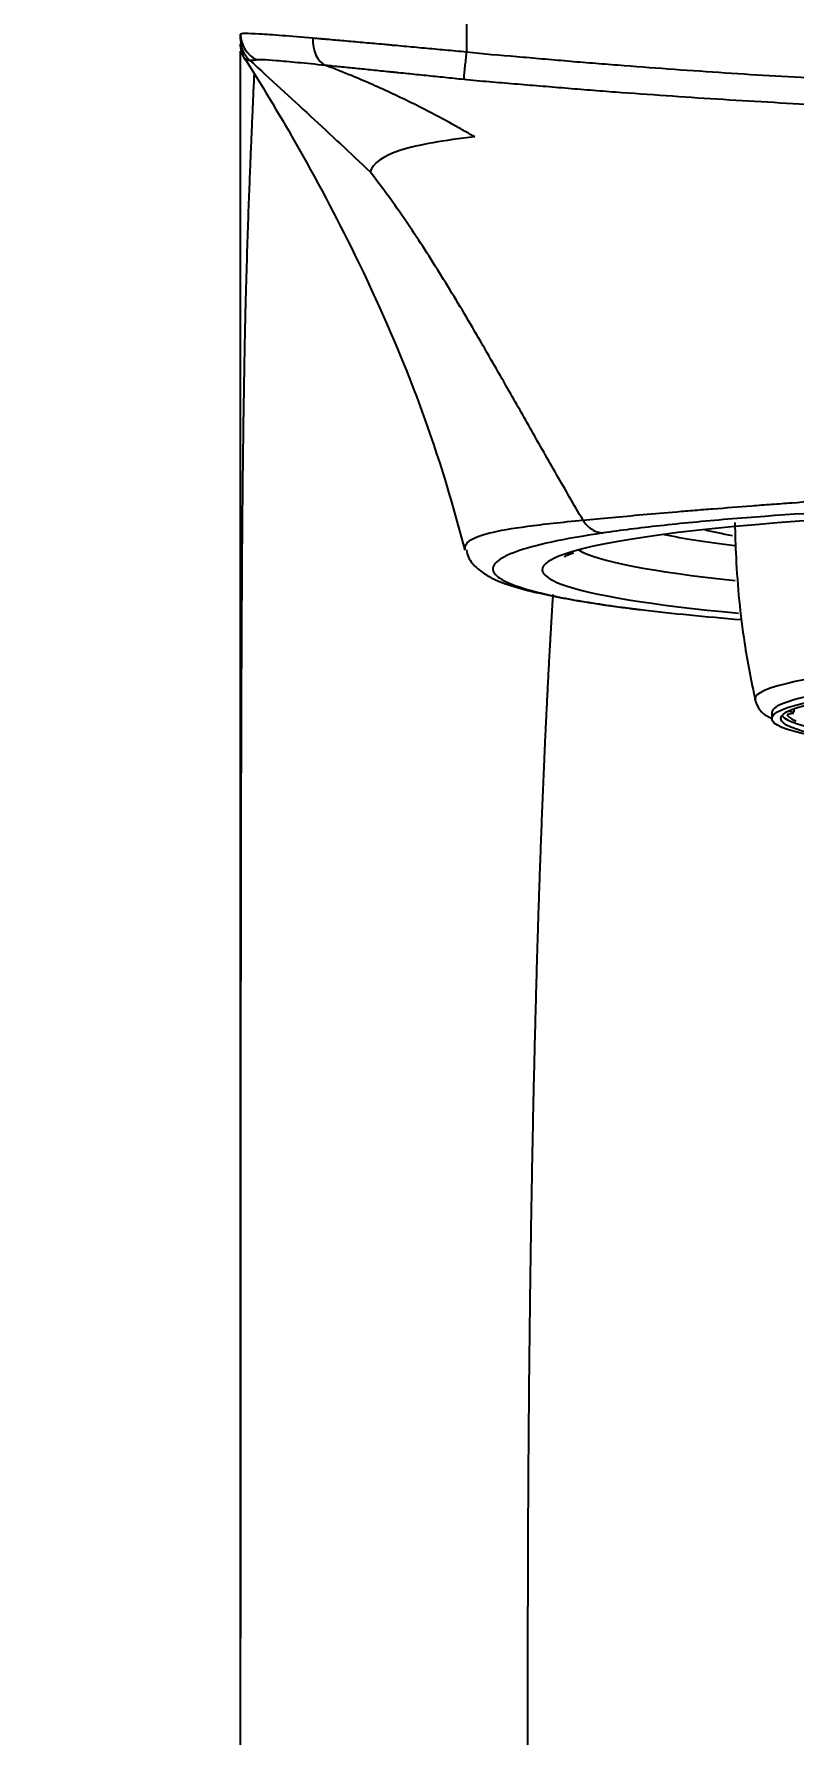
# Model space of a CAD drawing. Extents: x 1481 to 3160, y 4681 to 5260.
# Drawn here: x 2592.75 to 2605.97, y 5000.62 to 5030.22 of the extents above; entities that cross this region are included whole.
import ezdxf

# ---------------------------------------------------------------- set-up
doc = ezdxf.new("R2010")
doc.units = 0
doc.header["$LTSCALE"] = 30
doc.header["$MEASUREMENT"] = 0
doc.header["$PDMODE"] = 3
doc.header["$PDSIZE"] = -10
doc.layers.get('0').update_dxf_attribs({"linetype": 'CONTINUOUS'})
doc.layers.get('DEFPOINTS').update_dxf_attribs({"linetype": 'CONTINUOUS'})
doc.layers.add('\\M+5B3DF\\M+5B4E7\\M+5CFDF', color=3, linetype='CONTINUOUS', lineweight=9)
doc.styles.add('Daelim Dimension', font='NanumGothic.ttf')
doc.dimstyles.new('DEFAULT', dxfattribs={"dimscale": 2, "dimtxt": 2, "dimasz": 2, "dimexe": 0, "dimexo": 2, "dimgap": 1, "dimtad": 1, "dimdec": 1, "dimzin": 9, "dimdsep": 46, "dimtxsty": 'Daelim Dimension', "dimcen": 0.5, "dimclrd": 252, "dimclre": 252, "dimclrt": 3, "dimadec": 1, "dimazin": 0, "dimtfac": 1, "dimtdec": 1, "dimtix": 1, "dimtmove": 0, "dimatfit": 3, "dimfxl": 0, "dimtolj": 1, "dimtzin": 1, "dimlwd": 9, "dimlwe": 9, "dimarcsym": 0})

# ---------------------------------------------------------------- blocks, each defined once
blk = doc.blocks.new('*D21')
at = {"color": 5, "lineweight": 9, "ltscale": 0.5}
for p, q in [((2610.339, 5064.907), (2565.145, 5064.907)), ((2567.145, 5060.907), (2567.145, 4918.907)), ((2587.839, 4914.907), (2565.145, 4914.907))]:
    blk.add_line(p, q, dxfattribs=at)
at = {"color": 5, "ltscale": 0.5}
for points in [[(2566.478, 5060.907), (2567.811, 5060.907), (2567.145, 5064.907)], [(2566.478, 4918.907), (2567.811, 4918.907), (2567.145, 4914.907)]]:
    blk.add_solid(points, dxfattribs=at)
at = {"layer": 'DEFPOINTS', "color": 0, "ltscale": 0.5}
for p in [(2614.339, 5064.907), (2567.145, 4914.907), (2591.839, 4914.907)]:
    blk.add_point(p, dxfattribs=at)
at = {"color": 7, "ltscale": 0.5, "insert": (2559.715, 4989.907), "char_height": 10, "attachment_point": 5, "rotation": 90, "style": 'Daelim Dimension'}
blk.add_mtext('\\A1;150', dxfattribs=at)

msp = doc.modelspace()

# ---------------------------------------------------------------- linework, layer by layer
at = {"layer": '\\M+5B3DF\\M+5B4E7\\M+5CFDF', "color": 0, "lineweight": -3}
for p, q in [((2600.269, 5035.407), (2600.269, 5029.91)), ((2605.579, 5018.408), (2605.579, 5018.308)), ((2605.967, 5018.394), (2605.846, 5018.376)), ((2605.865, 5018.436), (2605.967, 5018.421)), ((2605.967, 5018.48), (2605.967, 5018.421)), ((2596.339, 4920.907), (2596.339, 5001.907)), ((2601.339, 4920.907), (2601.339, 5001.907))]:
    msp.add_line(p, q, dxfattribs=at)
at = {"layer": '\\M+5B3DF\\M+5B4E7\\M+5CFDF', "color": 0, "lineweight": -3, "extrusion": (0, -1.79736e-05, -1)}
msp.add_arc((-2596.839, 5030.05, -0.088), 0.5, 326.6686, 0.0067, dxfattribs=at)
at = {"layer": '\\M+5B3DF\\M+5B4E7\\M+5CFDF', "color": 0, "lineweight": -3}
for centre, major_axis, ratio, start_param, end_param in [((2596.839, 5030.22), (-0.5, 0), 0.999207, 0, 1.12483), ((2597.941, 5030.152), (0.049, 0.498), 0.683225, 1.637619, 2.927462), ((2600.277, 5029.91), (0.055, 0.497), 0.017355, 1.572707, 2.892703), ((2614.339, 5020.898), (-12.75, 0), 0.087156, 3.38968, 6.041185), ((2614.339, 5021.894), (10.5, 0), 0.087156, 3.474034, 3.59412), ((2614.339, 5021.894), (11.5, 0), 0.087156, 3.533157, 3.755339), ((2614.339, 5020.898), (-12.75, 0), 0.087156, 6.041185, 6.283185), ((2614.339, 5021.396), (12.25, 0), 0.087156, 3.286106, 3.838535), ((2614.339, 5020.898), (-12.75, 0), 0.087156, 0, 0.228256), ((2614.339, 5020.898), (-12.75, 0), 0.087156, 0.228256, 0.74927), ((2614.339, 5018.644), (-9.053, 0), 0.087156, 3.157202, 6.283185), ((2614.339, 5018.408), (-8.759, 0), 0.087156, 3.141592, 6.283185), ((2614.339, 5018.644), (-9.053, 0), 0.087156, 0, 0.018751), ((2614.339, 5018.408), (8.6, 0), 0.087156, 3.208156, 6.216624), ((2614.339, 5018.408), (-8.5, 0), 0.087156, 0.04228, 0.195358)]:
    msp.add_ellipse(centre, major_axis=major_axis, ratio=ratio, start_param=start_param, end_param=end_param, dxfattribs=at)
for major_axis in [(8.759, 0), (8.6, 0)]:
    msp.add_ellipse((2614.339, 5018.308), major_axis=major_axis, ratio=0.087156, dxfattribs=at)
for points, degree, knots in [([(2596.339, 5030.22), (2596.339, 5030.229), (2596.367, 5030.233), (2596.478, 5030.234), (2596.56, 5030.231), (2596.775, 5030.219), (2596.91, 5030.209), (2597.222, 5030.184), (2597.399, 5030.169), (2597.599, 5030.152)], 3, [0, 0, 0, 0, 0.25, 0.25, 0.5, 0.5, 0.75, 0.75, 1, 1, 1, 1]), ([(2596.339, 5030.128), (2596.339, 5030.137), (2596.339, 5030.149), (2596.339, 5030.173), (2596.339, 5030.184), (2596.339, 5030.201), (2596.339, 5030.206), (2596.339, 5030.22)], 3, [0, 0, 0, 0, 0.5, 0.5, 0.75, 0.75, 1, 1, 1, 1]), ([(2596.339, 5030.128), (2596.339, 5030.093), (2596.342, 5030.059), (2596.356, 5029.991), (2596.367, 5029.958), (2596.395, 5029.894), (2596.412, 5029.864), (2596.453, 5029.808), (2596.476, 5029.782), (2596.501, 5029.759)], 3, [0, 0, 0, 0, 0.25, 0.25, 0.5, 0.5, 0.75, 0.75, 1, 1, 1, 1]), ([(2596.339, 5002.306), (2596.339, 5004.246), (2596.339, 5006.187), (2596.339, 5010.053), (2596.339, 5011.98), (2596.339, 5015.764), (2596.339, 5017.622), (2596.339, 5020.238), (2596.339, 5021.068), (2596.339, 5022.243), (2596.339, 5022.622), (2596.339, 5023.357), (2596.339, 5023.712), (2596.339, 5024.394), (2596.339, 5024.717), (2596.339, 5025.331), (2596.339, 5025.623), (2596.339, 5026.44), (2596.339, 5026.911), (2596.339, 5027.733), (2596.339, 5028.083), (2596.339, 5028.686), (2596.339, 5028.934), (2596.339, 5029.517), (2596.339, 5029.762), (2596.339, 5029.923)], 3, [0, 0, 0, 0, 0.144786, 0.144786, 0.289572, 0.289572, 0.434358, 0.434358, 0.506751, 0.506751, 0.542947, 0.542947, 0.579144, 0.579144, 0.61534, 0.61534, 0.651537, 0.651537, 0.72393, 0.72393, 0.796323, 0.796323, 0.868715, 0.868715, 1, 1, 1, 1]), ([(2597.599, 5030.152), (2597.644, 5030.148), (2597.69, 5030.144), (2597.761, 5030.138), (2597.785, 5030.136), (2597.833, 5030.132), (2597.953, 5030.121), (2598.179, 5030.101), (2598.497, 5030.073), (2598.719, 5030.053), (2598.862, 5030.04), (2598.891, 5030.037), (2598.949, 5030.032), (2598.978, 5030.029), (2599.065, 5030.022), (2599.124, 5030.016), (2599.3, 5030), (2599.419, 5029.989), (2599.658, 5029.967), (2599.779, 5029.956), (2600.022, 5029.933), (2600.145, 5029.922), (2600.269, 5029.91)], 3, [0, 0, 0, 0, 0.0625, 0.0625, 0.09375, 0.09375, 0.125, 0.25, 0.375, 0.5, 0.5, 0.53125, 0.53125, 0.5625, 0.5625, 0.625, 0.625, 0.75, 0.75, 0.875, 0.875, 1, 1, 1, 1]), ([(2600.269, 5029.91), (2600.561, 5029.877), (2600.853, 5029.853), (2601.292, 5029.816), (2601.438, 5029.803), (2601.731, 5029.778), (2601.877, 5029.765), (2602.17, 5029.74), (2602.316, 5029.728), (2602.609, 5029.704), (2602.755, 5029.692), (2603.194, 5029.658), (2603.487, 5029.636), (2604.073, 5029.594), (2604.366, 5029.574), (2604.952, 5029.534), (2605.245, 5029.515), (2606.124, 5029.463), (2606.71, 5029.432), (2607.59, 5029.387), (2607.883, 5029.372), (2608.47, 5029.342), (2608.763, 5029.328), (2609.643, 5029.285), (2610.23, 5029.259), (2611.403, 5029.213), (2611.99, 5029.195), (2612.871, 5029.176), (2613.164, 5029.172), (2613.751, 5029.166), (2614.045, 5029.164), (2614.339, 5029.164)], 3, [0, 0, 0, 0, 0.0625, 0.0625, 0.09375, 0.09375, 0.125, 0.125, 0.15625, 0.15625, 0.1875, 0.1875, 0.25, 0.25, 0.3125, 0.3125, 0.375, 0.375, 0.5, 0.5, 0.5625, 0.5625, 0.625, 0.625, 0.75, 0.75, 0.875, 0.875, 0.9375, 0.9375, 1, 1, 1, 1]), ([(2596.383, 5029.837), (2596.696, 5029.347), (2597.379, 5028.216), (2598.42, 5026.252), (2599.462, 5023.893), (2600.007, 5022.144), (2600.239, 5021.236)], 3, [0, 0, 0, 0, 0.185928, 0.422507, 0.706593, 1, 1, 1, 1]), ([(2596.501, 5029.759), (2596.487, 5029.76), (2596.474, 5029.763), (2596.452, 5029.769), (2596.443, 5029.772), (2596.429, 5029.778), (2596.424, 5029.781), (2596.418, 5029.784), (2596.416, 5029.785), (2596.416, 5029.785)], 3, [0, 0, 0, 0, 0.260009, 0.260009, 0.520018, 0.520018, 0.780028, 0.780028, 1, 1, 1, 1]), ([(2596.623, 5029.769), (2596.616, 5029.765), (2596.608, 5029.765), (2596.599, 5029.764), (2596.596, 5029.764), (2596.59, 5029.763), (2596.587, 5029.763), (2596.578, 5029.762), (2596.572, 5029.76), (2596.561, 5029.758), (2596.555, 5029.758), (2596.544, 5029.757), (2596.539, 5029.757), (2596.53, 5029.758), (2596.525, 5029.758), (2596.517, 5029.758), (2596.514, 5029.758), (2596.509, 5029.758), (2596.507, 5029.758), (2596.504, 5029.758), (2596.503, 5029.758), (2596.501, 5029.759)], 3, [0, 0, 0, 0, 0.125, 0.125, 0.1875, 0.1875, 0.25, 0.25, 0.375, 0.375, 0.5, 0.5, 0.625, 0.625, 0.75, 0.75, 0.875, 0.875, 0.9375, 0.9375, 1, 1, 1, 1]), ([(2596.501, 5029.759), (2596.679, 5029.597), (2596.856, 5029.435), (2597.207, 5029.114), (2597.382, 5028.953), (2597.73, 5028.632), (2597.903, 5028.471), (2598.249, 5028.147), (2598.422, 5027.984), (2598.594, 5027.82)], 3, [0, 0, 0, 0, 0.25, 0.25, 0.5, 0.5, 0.75, 0.75, 1, 1, 1, 1]), ([(2597.821, 5029.673), (2597.641, 5029.691), (2597.479, 5029.707), (2597.192, 5029.735), (2597.067, 5029.746), (2596.864, 5029.763), (2596.784, 5029.768), (2596.668, 5029.773), (2596.633, 5029.774), (2596.623, 5029.769)], 3, [0, 0, 0, 0, 0.25, 0.25, 0.5, 0.5, 0.75, 0.75, 1, 1, 1, 1]), ([(2600.222, 5029.428), (2600.111, 5029.44), (2600.001, 5029.451), (2599.782, 5029.473), (2599.674, 5029.485), (2599.459, 5029.506), (2599.352, 5029.517), (2599.194, 5029.534), (2599.142, 5029.539), (2599.063, 5029.547), (2599.037, 5029.55), (2598.985, 5029.555), (2598.856, 5029.568), (2598.631, 5029.591), (2598.345, 5029.62), (2598.164, 5029.638), (2598.033, 5029.652), (2597.989, 5029.656), (2597.904, 5029.665), (2597.862, 5029.669), (2597.821, 5029.673)], 3, [0, 0, 0, 0, 0.125, 0.125, 0.25, 0.25, 0.375, 0.375, 0.4375, 0.4375, 0.46875, 0.46875, 0.5, 0.625, 0.75, 0.875, 0.875, 0.9375, 0.9375, 1, 1, 1, 1]), ([(2600.412, 5028.429), (2600.354, 5028.463), (2600.237, 5028.53), (2600.004, 5028.662), (2599.71, 5028.822), (2599.353, 5029.004), (2598.874, 5029.235), (2598.363, 5029.46), (2597.97, 5029.616), (2597.821, 5029.673)], 3, [0, 0, 0, 0, 0.06919, 0.13838, 0.276761, 0.415141, 0.553521, 0.830282, 1, 1, 1, 1]), ([(2596.574, 5029.524), (2596.573, 5029.511), (2596.573, 5029.499), (2596.571, 5029.463), (2596.57, 5029.439), (2596.567, 5029.362), (2596.564, 5029.305), (2596.558, 5029.174), (2596.555, 5029.101), (2596.548, 5028.938), (2596.544, 5028.848), (2596.535, 5028.649), (2596.53, 5028.539), (2596.522, 5028.358), (2596.52, 5028.295), (2596.515, 5028.195), (2596.514, 5028.162), (2596.511, 5028.092), (2596.51, 5028.057), (2596.502, 5027.876), (2596.496, 5027.719), (2596.483, 5027.379), (2596.476, 5027.196), (2596.462, 5026.799), (2596.455, 5026.587), (2596.441, 5026.128), (2596.434, 5025.882), (2596.426, 5025.552), (2596.424, 5025.484), (2596.421, 5025.382), (2596.421, 5025.347), (2596.419, 5025.278), (2596.415, 5025.102), (2596.411, 5024.921), (2596.402, 5024.473), (2596.397, 5024.157), (2596.391, 5023.782), (2596.39, 5023.74), (2596.389, 5023.656), (2596.387, 5023.529), (2596.383, 5023.229), (2596.38, 5022.964), (2596.374, 5022.438), (2596.37, 5022.08), (2596.367, 5021.712)], 3, [0, 0, 0, 0, 0.021802, 0.021802, 0.058138, 0.058138, 0.130809, 0.130809, 0.203481, 0.203481, 0.276153, 0.276153, 0.348825, 0.348825, 0.385161, 0.385161, 0.403328, 0.403328, 0.421496, 0.421496, 0.494168, 0.494168, 0.56684, 0.56684, 0.639512, 0.639512, 0.712183, 0.712183, 0.730351, 0.730351, 0.739435, 0.739435, 0.748519, 0.784855, 0.784855, 0.857527, 0.857527, 0.866611, 0.866611, 0.875695, 0.893863, 0.930199, 0.930199, 1, 1, 1, 1]), ([(2614.339, 5028.712), (2614.044, 5028.712), (2613.749, 5028.713), (2613.16, 5028.718), (2612.866, 5028.723), (2611.982, 5028.74), (2611.394, 5028.758), (2610.216, 5028.802), (2609.628, 5028.828), (2608.745, 5028.869), (2608.451, 5028.883), (2607.862, 5028.911), (2607.568, 5028.925), (2606.98, 5028.954), (2606.685, 5028.969), (2606.097, 5028.999), (2605.803, 5029.015), (2605.215, 5029.048), (2604.921, 5029.066), (2604.333, 5029.103), (2604.039, 5029.123), (2603.451, 5029.164), (2603.158, 5029.184), (2602.717, 5029.217), (2602.57, 5029.228), (2602.276, 5029.252), (2602.13, 5029.264), (2601.836, 5029.288), (2601.689, 5029.301), (2601.396, 5029.325), (2601.249, 5029.337), (2600.956, 5029.362), (2600.809, 5029.374), (2600.515, 5029.399), (2600.369, 5029.413), (2600.222, 5029.428)], 3, [0, 0, 0, 0, 0.0625, 0.0625, 0.125, 0.125, 0.25, 0.25, 0.375, 0.375, 0.4375, 0.4375, 0.5, 0.5, 0.5625, 0.5625, 0.625, 0.625, 0.6875, 0.6875, 0.75, 0.75, 0.8125, 0.8125, 0.84375, 0.84375, 0.875, 0.875, 0.90625, 0.90625, 0.9375, 0.9375, 0.96875, 0.96875, 1, 1, 1, 1]), ([(2600.412, 5028.429), (2599.882, 5028.371), (2599.437, 5028.296), (2598.813, 5028.096), (2598.633, 5027.971), (2598.594, 5027.82)], 3, [0, 0, 0, 0, 0.5, 0.5, 1, 1, 1, 1]), ([(2602.297, 5021.761), (2602.219, 5021.894), (2602.065, 5022.159), (2601.839, 5022.551), (2601.619, 5022.936), (2601.405, 5023.313), (2601.195, 5023.683), (2600.988, 5024.048), (2600.783, 5024.406), (2600.58, 5024.759), (2600.349, 5025.158), (2600.088, 5025.597), (2599.798, 5026.072), (2599.506, 5026.533), (2599.208, 5026.98), (2598.904, 5027.415), (2598.699, 5027.683), (2598.594, 5027.82)], 3, [0, 0, 0, 0, 0.058212, 0.115294, 0.171468, 0.226943, 0.281923, 0.336601, 0.391169, 0.445815, 0.500726, 0.579963, 0.659971, 0.741346, 0.824705, 0.910695, 1, 1, 1, 1]), ([(2602.297, 5021.761), (2602.456, 5021.776), (2602.622, 5021.792), (2602.97, 5021.824), (2603.151, 5021.84), (2603.529, 5021.873), (2603.725, 5021.89), (2604.031, 5021.916), (2604.135, 5021.924), (2604.346, 5021.942), (2604.454, 5021.95), (2604.78, 5021.976), (2605.003, 5021.993), (2605.346, 5022.02), (2605.461, 5022.028), (2605.695, 5022.046), (2605.814, 5022.055), (2606.174, 5022.081), (2606.419, 5022.098), (2606.921, 5022.131), (2607.177, 5022.147), (2607.571, 5022.171), (2607.703, 5022.178), (2607.904, 5022.19), (2607.972, 5022.194), (2608.107, 5022.201), (2608.174, 5022.205), (2608.514, 5022.223), (2608.788, 5022.237), (2609.62, 5022.278), (2610.186, 5022.304), (2611.053, 5022.34), (2611.344, 5022.351), (2611.787, 5022.368), (2611.935, 5022.373), (2612.158, 5022.381), (2612.233, 5022.383), (2612.382, 5022.388), (2612.757, 5022.4), (2613.132, 5022.411), (2613.584, 5022.421), (2613.735, 5022.425), (2614.037, 5022.43), (2614.188, 5022.433), (2614.339, 5022.435)], 3, [0, 0, 0, 0, 0.0625, 0.0625, 0.125, 0.125, 0.1875, 0.1875, 0.21875, 0.21875, 0.25, 0.25, 0.3125, 0.3125, 0.34375, 0.34375, 0.375, 0.375, 0.4375, 0.4375, 0.5, 0.5, 0.53125, 0.53125, 0.546875, 0.546875, 0.5625, 0.5625, 0.625, 0.625, 0.75, 0.75, 0.8125, 0.8125, 0.84375, 0.84375, 0.859375, 0.859375, 0.875, 0.9375, 0.9375, 0.96875, 0.96875, 1, 1, 1, 1]), ([(2614.339, 5022.098), (2613.752, 5022.099), (2613.167, 5022.097), (2612.002, 5022.085), (2611.426, 5022.076), (2610.3, 5022.052), (2609.748, 5022.037), (2608.937, 5022.01), (2608.669, 5022), (2608.14, 5021.978), (2607.878, 5021.967), (2606.598, 5021.905), (2605.661, 5021.846), (2604.608, 5021.758), (2604.403, 5021.739), (2604.009, 5021.702), (2603.82, 5021.682), (2603.277, 5021.622), (2602.945, 5021.581), (2602.646, 5021.537)], 3, [0, 0, 0, 0, 0.125, 0.125, 0.25, 0.25, 0.375, 0.375, 0.4375, 0.4375, 0.5, 0.5, 0.75, 0.75, 0.8125, 0.8125, 0.875, 0.875, 1, 1, 1, 1]), ([(2596.367, 5021.712), (2596.367, 5021.696), (2596.367, 5021.681), (2596.364, 5021.281), (2596.361, 5020.884), (2596.358, 5020.271), (2596.356, 5019.96), (2596.354, 5019.643), (2596.353, 5019.43), (2596.353, 5019.323), (2596.351, 5018.785), (2596.349, 5018.348), (2596.347, 5017.681), (2596.347, 5017.458), (2596.346, 5017.008), (2596.345, 5016.555), (2596.344, 5016.098), (2596.343, 5015.639), (2596.343, 5015.408), (2596.342, 5014.714), (2596.341, 5014.248), (2596.341, 5013.544), (2596.34, 5013.309), (2596.34, 5012.838), (2596.34, 5012.602), (2596.34, 5011.893), (2596.339, 5011.418), (2596.339, 5010.467), (2596.339, 5009.989), (2596.339, 5009.033), (2596.339, 5008.554), (2596.339, 5007.596), (2596.339, 5007.116), (2596.339, 5006.155), (2596.339, 5005.674), (2596.339, 5004.231), (2596.339, 5003.269), (2596.339, 5002.306)], 3, [0, 0, 0, 0, 0.002813, 0.002813, 0.074041, 0.074041, 0.109655, 0.127462, 0.127462, 0.145269, 0.145269, 0.216496, 0.216496, 0.25211, 0.25211, 0.287724, 0.323338, 0.323338, 0.358952, 0.358952, 0.430179, 0.430179, 0.465793, 0.465793, 0.501407, 0.501407, 0.572634, 0.572634, 0.643862, 0.643862, 0.71509, 0.71509, 0.786317, 0.786317, 0.857545, 0.857545, 1, 1, 1, 1]), ([(2600.249, 5021.257), (2600.235, 5021.307), (2600.259, 5021.354), (2600.386, 5021.448), (2600.504, 5021.495), (2600.843, 5021.58), (2601.064, 5021.618), (2601.607, 5021.691), (2601.928, 5021.725), (2602.298, 5021.761)], 3, [0, 0, 0, 0, 0.222471, 0.222471, 0.481647, 0.481647, 0.740824, 0.740824, 1, 1, 1, 1]), ([(2602.297, 5021.761), (2602.317, 5021.728), (2602.34, 5021.698), (2602.392, 5021.644), (2602.42, 5021.621), (2602.48, 5021.582), (2602.512, 5021.566), (2602.578, 5021.545), (2602.612, 5021.538), (2602.646, 5021.537)], 3, [0, 0, 0, 0, 0.25, 0.25, 0.5, 0.5, 0.75, 0.75, 1, 1, 1, 1]), ([(2604.94, 5021.717), (2604.942, 5021.514), (2604.964, 5020.815), (2605.064, 5019.778), (2605.22, 5018.959), (2605.296, 5018.628)], 3, [0, 0, 0, 0, 0.195868, 0.673868, 1, 1, 1, 1]), ([(2602.646, 5021.537), (2601.951, 5021.434), (2601.45, 5021.325), (2601.053, 5021.181), (2600.985, 5021.152), (2600.874, 5021.094), (2600.83, 5021.065), (2600.733, 5020.977), (2600.714, 5020.918), (2600.771, 5020.8), (2600.848, 5020.741), (2601.094, 5020.626), (2601.263, 5020.569), (2601.587, 5020.486), (2601.707, 5020.458), (2601.97, 5020.404), (2602.115, 5020.377), (2602.582, 5020.298), (2602.938, 5020.247), (2603.338, 5020.199)], 3, [0, 0, 0, 0, 0.25, 0.25, 0.3125, 0.3125, 0.375, 0.375, 0.5, 0.5, 0.625, 0.625, 0.75, 0.75, 0.8125, 0.8125, 0.875, 0.875, 1, 1, 1, 1]), ([(2600.269, 5021.244), (2600.277, 5021.197), (2600.311, 5021.063), (2600.454, 5020.917), (2600.656, 5020.77), (2600.948, 5020.646), (2601.392, 5020.516), (2602.012, 5020.389), (2602.597, 5020.292), (2602.995, 5020.241), (2603.107, 5020.227)], 3, [0, 0, 0, 0, 0.039661, 0.123252, 0.221988, 0.367296, 0.549396, 0.741939, 0.929662, 1, 1, 1, 1]), ([(2601.973, 5021.123), (2601.973, 5021.123), (2601.982, 5021.13), (2602.025, 5021.155), (2602.106, 5021.182), (2602.135, 5021.191)], 3, [0, 0, 0, 0, 0.200975, 0.747728, 1, 1, 1, 1]), ([(2601.339, 5001.907), (2601.339, 5004.469), (2601.367, 5009.031), (2601.446, 5013.109), (2601.559, 5016.537), (2601.705, 5019.312), (2601.778, 5020.466)], 5, [0, 0, 0, 0, 0, 0, 0.533557, 1, 1, 1, 1, 1, 1]), ([(2605.293, 5018.624), (2605.315, 5018.558), (2605.369, 5018.438), (2605.48, 5018.361), (2605.546, 5018.321), (2605.573, 5018.307)], 3, [0, 0, 0, 0, 0.350277, 0.745308, 1, 1, 1, 1])]:
    msp.add_open_spline(points, degree=degree, knots=knots, dxfattribs=at)
for points, degree in [([(2603.107, 5020.227), (2603.298, 5020.203)], 1), ([(2603.338, 5020.199), (2603.849, 5020.138), (2604.419, 5020.081), (2605.048, 5020.03)], 3), ([(2596.339, 5001.907), (2596.339, 5002.04), (2596.339, 5002.173), (2596.339, 5002.306)], 3)]:
    msp.add_open_spline(points, degree=degree, dxfattribs=at)

# ---------------------------------------------------------------- dimensions: what is measured, and where the dimension line sits
at = {"color": 5, "ltscale": 0.5}
dim = msp.add_linear_dim(base=(2567.145, 4914.907), p1=(2614.339, 5064.907), p2=(2591.839, 4914.907), angle=90, dimstyle='DEFAULT', override={"dimtxt": 5, "dimexe": 1, "dimdec": 0, "dimclrd": 5, "dimclre": 5, "dimclrt": 7}, dxfattribs=at)
dim.commit()
dim.dimension.update_dxf_attribs({"geometry": '*D21', "text_midpoint": (2559.715, 4989.907)})

doc.saveas('drawing.dxf')
